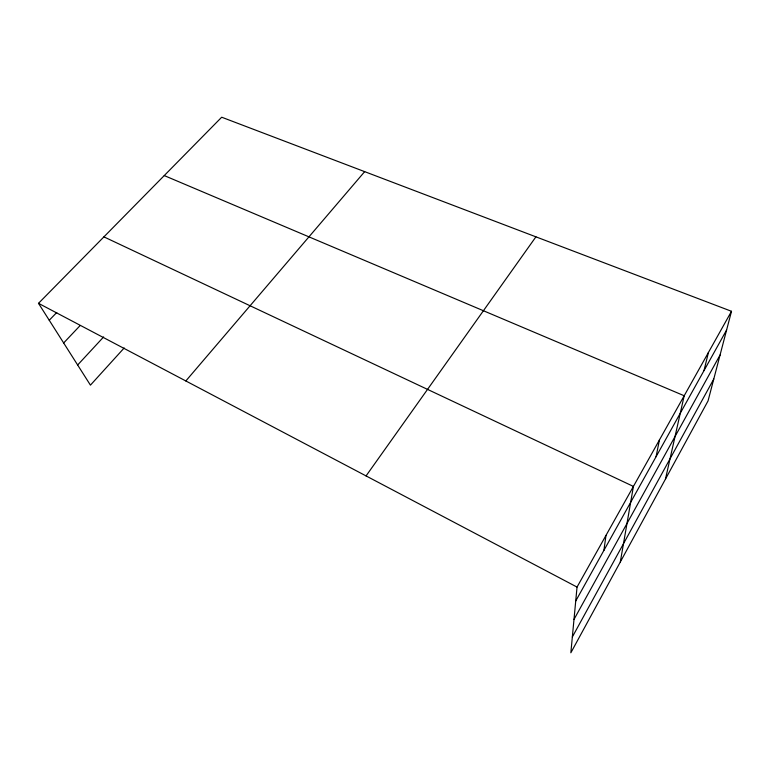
<?xml version="1.0" encoding="UTF-8"?>
<svg xmlns="http://www.w3.org/2000/svg" width="770" height="770" viewBox="0 0 770 770"><rect width="100%" height="100%" fill="white"/><g stroke="black" fill="none" stroke-linecap="round" stroke-linejoin="round"><path stroke-width="1.16" d="M731.5 311.292L577.038 587.077L570.849 652.787L708.053 400.9L731.5 311.292L221.693 117.213L38.5 303.332L90.436 385.144L124.182 347.963M603.901 550.406L605.98 535.4M620.312 561.975L633.412 486.419L103.911 236.871M656.069 456.697L659.447 439.93M665.472 479.075L684.193 395.751L164.251 175.579M703.992 370.62L708.438 352.467M572.331 636.992L713.78 379.033M573.987 619.436L720.066 354.989M575.719 601.014L726.601 330.012M366.058 475.918L535.92 236.833M185.84 380.958L364.662 171.643M77.645 364.999L103.623 336.942M63.66 342.968L80.09 325.604M49.241 320.253L56.73 312.514M38.5 303.332L577.038 587.077"/></g></svg>
